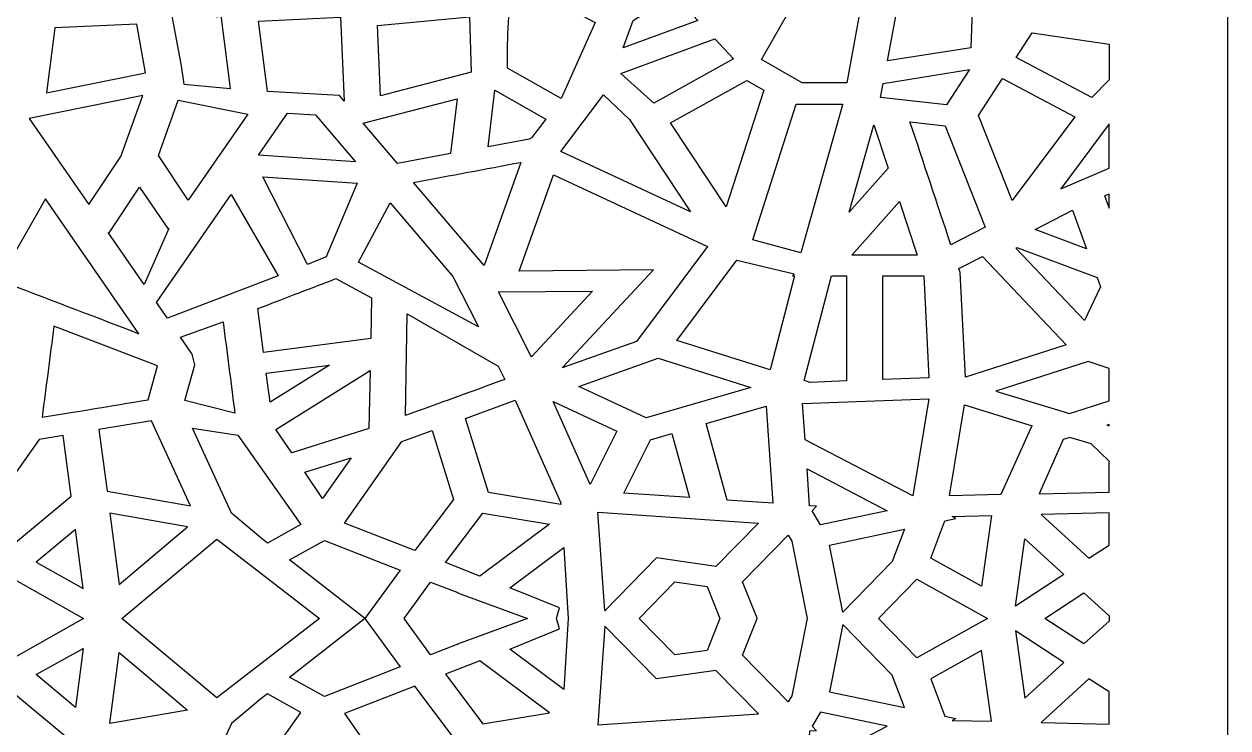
# Model space of a CAD drawing. Header units: millimetres. Extents: x -522 to 478, y -474 to 526.
# Drawn here: x -63 to 478, y -20 to 297 of the extents above; entities that cross this region are included whole.
import ezdxf

# ---------------------------------------------------------------- set-up
doc = ezdxf.new("R2010")
doc.units = ezdxf.units.MM
doc.layers.add('Plan 1', color=7, linetype='Continuous')

msp = doc.modelspace()

# ---------------------------------------------------------------- linework, layer by layer
at = {"layer": 'Plan 1', "color": 17}
for points, knots in [([(-522.27, 525.64), (-522.27, 525.64), (-107.1, 525.64), (-107.1, 525.64), (-107.1, 525.64), (-107.1, 525.64), (-22.27, 525.64), (-22.27, 525.64), (-22.27, 525.64), (-22.27, 525.64), (477.73, 525.64), (477.73, 525.64), (477.73, 525.64), (477.73, 525.64), (477.73, -474.36), (477.73, -474.36), (477.73, -474.36), (477.73, -474.36), (-22.27, -474.36), (-22.27, -474.36), (-22.27, -474.36), (-22.27, -474.36), (-107.1, -474.36), (-107.1, -474.36), (-107.1, -474.36), (-107.1, -474.36), (-522.27, -474.36), (-522.27, -474.36), (-522.27, -474.36), (-522.27, -474.36), (-522.27, 525.64), (-522.27, 525.64)], [0, 0, 0, 0, 0.111111, 0.111111, 0.111111, 0.111111, 0.222222, 0.222222, 0.222222, 0.222222, 0.333333, 0.333333, 0.333333, 0.333333, 0.444444, 0.444444, 0.444444, 0.444444, 0.555556, 0.555556, 0.555556, 0.555556, 0.666667, 0.666667, 0.666667, 0.666667, 0.777778, 0.777778, 0.777778, 0.777778, 1, 1, 1, 1]), ([(324.81, 280.03), (324.81, 280.03), (362.19, 285.94), (362.19, 285.94), (362.19, 285.94), (362.19, 285.94), (363.65, 324.44), (363.65, 324.44), (363.65, 324.44), (363.65, 324.44), (343.18, 323.61), (343.18, 323.61), (343.18, 323.61), (343.18, 323.61), (329.01, 302.58), (329.01, 302.58), (329.01, 302.58), (329.01, 302.58), (324.81, 280.03), (324.81, 280.03)], [0, 0, 0, 0, 0.166667, 0.166667, 0.166667, 0.166667, 0.333333, 0.333333, 0.333333, 0.333333, 0.5, 0.5, 0.5, 0.5, 0.666667, 0.666667, 0.666667, 0.666667, 1, 1, 1, 1]), ([(193.52, 297.36), (193.52, 297.36), (155.37, 317.47), (155.37, 317.47), (155.37, 317.47), (155.37, 303.2), (153.71, 291.73), (154.23, 276.76), (154.23, 276.76), (154.23, 276.76), (178.22, 263.13), (178.22, 263.13), (178.22, 263.13), (178.22, 263.13), (193.52, 297.36), (193.52, 297.36)], [0, 0, 0, 0, 0.2, 0.2, 0.2, 0.2, 0.4, 0.4, 0.4, 0.4, 0.6, 0.6, 0.6, 0.6, 1, 1, 1, 1]), ([(286.56, 270.19), (286.56, 270.19), (306.5, 270.19), (306.5, 270.19), (306.5, 270.19), (306.5, 270.19), (312.77, 303.86), (312.77, 303.86), (312.77, 303.86), (312.77, 303.86), (288.44, 316.13), (288.44, 316.13), (288.44, 316.13), (288.44, 316.13), (268.26, 280.59), (268.26, 280.59), (268.26, 280.59), (268.26, 280.59), (286.56, 270.19), (286.56, 270.19)], [0, 0, 0, 0, 0.166667, 0.166667, 0.166667, 0.166667, 0.333333, 0.333333, 0.333333, 0.333333, 0.5, 0.5, 0.5, 0.5, 0.666667, 0.666667, 0.666667, 0.666667, 1, 1, 1, 1]), ([(7.53, 277.87), (7.53, 277.87), (3.29, 301), (3.29, 301), (3.29, 301), (3.29, 301), (13.19, 310.01), (13.19, 310.01), (13.19, 310.01), (13.19, 310.01), (23.75, 299.72), (23.75, 299.72), (23.75, 299.72), (23.75, 299.72), (25.55, 300.41), (25.55, 300.41), (25.55, 300.41), (25.55, 300.41), (29.8, 267.56), (29.8, 267.56), (29.8, 267.56), (29.8, 267.56), (8.84, 269.56), (8.84, 269.56), (8.84, 269.56), (8.84, 269.56), (7.53, 277.87), (7.53, 277.87)], [0, 0, 0, 0, 0.125, 0.125, 0.125, 0.125, 0.25, 0.25, 0.25, 0.25, 0.375, 0.375, 0.375, 0.375, 0.5, 0.5, 0.5, 0.5, 0.625, 0.625, 0.625, 0.625, 0.75, 0.75, 0.75, 0.75, 1, 1, 1, 1]), ([(206.19, 285.89), (206.19, 285.89), (239.65, 298.17), (239.65, 298.17), (239.65, 298.17), (239.65, 298.17), (228.65, 310.01), (228.65, 310.01), (228.65, 310.01), (228.65, 310.01), (210.54, 298.25), (210.54, 298.25), (210.54, 298.25), (210.54, 298.25), (206.19, 285.89), (206.19, 285.89)], [0, 0, 0, 0, 0.2, 0.2, 0.2, 0.2, 0.4, 0.4, 0.4, 0.4, 0.6, 0.6, 0.6, 0.6, 1, 1, 1, 1]), ([(46.39, 266.33), (46.39, 266.33), (78.69, 264.49), (78.69, 264.49), (78.69, 264.49), (78.69, 264.49), (80.87, 261.92), (80.87, 261.92), (80.87, 261.92), (80.87, 261.92), (79.17, 299.61), (79.17, 299.61), (79.17, 299.61), (79.17, 299.61), (42.3, 297.93), (42.3, 297.93), (42.3, 297.93), (42.3, 297.93), (46.39, 266.33), (46.39, 266.33)], [0, 0, 0, 0, 0.166667, 0.166667, 0.166667, 0.166667, 0.333333, 0.333333, 0.333333, 0.333333, 0.5, 0.5, 0.5, 0.5, 0.666667, 0.666667, 0.666667, 0.666667, 1, 1, 1, 1]), ([(137.91, 274.91), (137.91, 274.91), (137.04, 299.79), (137.04, 299.79), (137.04, 299.79), (137.04, 299.79), (95.72, 295.96), (95.72, 295.96), (95.72, 295.96), (95.72, 295.96), (97.15, 264.29), (97.15, 264.29), (97.15, 264.29), (97.15, 264.29), (137.91, 274.91), (137.91, 274.91)], [0, 0, 0, 0, 0.2, 0.2, 0.2, 0.2, 0.4, 0.4, 0.4, 0.4, 0.6, 0.6, 0.6, 0.6, 1, 1, 1, 1]), ([(-49.16, 294.83), (-49.16, 294.83), (-12.35, 296.48), (-12.35, 296.48), (-12.35, 296.48), (-12.35, 296.48), (-8.36, 274.65), (-8.36, 274.65), (-8.36, 274.65), (-8.36, 274.65), (-52.94, 265.64), (-52.94, 265.64), (-52.94, 265.64), (-52.94, 265.64), (-49.16, 294.83), (-49.16, 294.83)], [0, 0, 0, 0, 0.2, 0.2, 0.2, 0.2, 0.4, 0.4, 0.4, 0.4, 0.6, 0.6, 0.6, 0.6, 1, 1, 1, 1]), ([(424.35, 287.59), (424.35, 287.59), (389.76, 292.61), (389.76, 292.61), (389.76, 292.61), (389.76, 292.61), (382.61, 281.61), (382.61, 281.61), (382.61, 281.61), (382.61, 281.61), (416.67, 263.58), (416.67, 263.58), (416.67, 263.58), (416.67, 263.58), (424.35, 271.44), (424.35, 271.44), (424.35, 271.44), (424.35, 271.44), (424.35, 287.59), (424.35, 287.59)], [0, 0, 0, 0, 0.166667, 0.166667, 0.166667, 0.166667, 0.333333, 0.333333, 0.333333, 0.333333, 0.5, 0.5, 0.5, 0.5, 0.666667, 0.666667, 0.666667, 0.666667, 1, 1, 1, 1]), ([(247.32, 289.9), (247.32, 289.9), (205.05, 274.39), (205.05, 274.39), (205.05, 274.39), (205.05, 274.39), (219.96, 261.06), (219.96, 261.06), (219.96, 261.06), (219.96, 261.06), (255.66, 280.92), (255.66, 280.92), (255.66, 280.92), (255.66, 280.92), (247.32, 289.9), (247.32, 289.9)], [0, 0, 0, 0, 0.2, 0.2, 0.2, 0.2, 0.4, 0.4, 0.4, 0.4, 0.6, 0.6, 0.6, 0.6, 1, 1, 1, 1]), ([(361.61, 276.16), (361.61, 276.16), (322.9, 269.82), (322.9, 269.82), (322.9, 269.82), (322.9, 269.82), (321.75, 263.64), (321.75, 263.64), (321.75, 263.64), (321.75, 263.64), (351.3, 260.28), (351.3, 260.28), (351.3, 260.28), (351.3, 260.28), (361.61, 276.16), (361.61, 276.16)], [0, 0, 0, 0, 0.2, 0.2, 0.2, 0.2, 0.4, 0.4, 0.4, 0.4, 0.6, 0.6, 0.6, 0.6, 1, 1, 1, 1]), ([(252.43, 214.43), (252.43, 214.43), (269.26, 266.85), (269.26, 266.85), (269.26, 266.85), (269.26, 266.85), (261.61, 271.2), (261.61, 271.2), (261.61, 271.2), (261.61, 271.2), (227.42, 252.18), (227.42, 252.18), (227.42, 252.18), (227.42, 252.18), (252.43, 214.43), (252.43, 214.43)], [0, 0, 0, 0, 0.2, 0.2, 0.2, 0.2, 0.4, 0.4, 0.4, 0.4, 0.6, 0.6, 0.6, 0.6, 1, 1, 1, 1]), ([(408.94, 254.94), (408.94, 254.94), (376.46, 272.14), (376.46, 272.14), (376.46, 272.14), (376.46, 272.14), (365.65, 255.49), (365.65, 255.49), (365.65, 255.49), (365.65, 255.49), (380.85, 217.21), (380.85, 217.21), (380.85, 217.21), (380.85, 217.21), (408.94, 254.94), (408.94, 254.94)], [0, 0, 0, 0, 0.2, 0.2, 0.2, 0.2, 0.4, 0.4, 0.4, 0.4, 0.6, 0.6, 0.6, 0.6, 1, 1, 1, 1]), ([(171.31, 253.89), (171.31, 253.89), (148.51, 266.84), (148.51, 266.84), (148.51, 266.84), (148.51, 266.84), (145.43, 241.46), (145.43, 241.46), (145.43, 241.46), (145.43, 241.46), (163.85, 244.89), (163.85, 244.89), (163.85, 244.89), (163.85, 244.89), (164.98, 245.44), (164.98, 245.44), (164.98, 245.44), (164.98, 245.44), (171.31, 253.89), (171.31, 253.89)], [0, 0, 0, 0, 0.166667, 0.166667, 0.166667, 0.166667, 0.333333, 0.333333, 0.333333, 0.333333, 0.5, 0.5, 0.5, 0.5, 0.666667, 0.666667, 0.666667, 0.666667, 1, 1, 1, 1]), ([(-33.88, 215.43), (-33.88, 215.43), (-60.7, 254.19), (-60.7, 254.19), (-60.7, 254.19), (-60.7, 254.19), (-9.69, 264.5), (-9.69, 264.5), (-9.69, 264.5), (-9.69, 264.5), (-19.54, 237), (-19.54, 237), (-19.54, 237), (-19.54, 237), (-33.88, 215.43), (-33.88, 215.43)], [0, 0, 0, 0, 0.2, 0.2, 0.2, 0.2, 0.4, 0.4, 0.4, 0.4, 0.6, 0.6, 0.6, 0.6, 1, 1, 1, 1]), ([(10.74, 217.35), (10.74, 217.35), (37.56, 256.11), (37.56, 256.11), (37.56, 256.11), (37.56, 256.11), (6.28, 262.43), (6.28, 262.43), (6.28, 262.43), (6.28, 262.43), (-2.65, 237.49), (-2.65, 237.49), (-2.65, 237.49), (-2.65, 237.49), (10.74, 217.35), (10.74, 217.35)], [0, 0, 0, 0, 0.2, 0.2, 0.2, 0.2, 0.4, 0.4, 0.4, 0.4, 0.6, 0.6, 0.6, 0.6, 1, 1, 1, 1]), ([(89.29, 252.01), (89.29, 252.01), (104.7, 233.86), (104.7, 233.86), (104.7, 233.86), (104.7, 233.86), (128.63, 238.33), (128.63, 238.33), (128.63, 238.33), (128.63, 238.33), (131.63, 263.03), (131.63, 263.03), (131.63, 263.03), (131.63, 263.03), (89.29, 252.01), (89.29, 252.01)], [0, 0, 0, 0, 0.2, 0.2, 0.2, 0.2, 0.4, 0.4, 0.4, 0.4, 0.6, 0.6, 0.6, 0.6, 1, 1, 1, 1]), ([(208.93, 253.67), (208.93, 253.67), (208.91, 253.67), (208.91, 253.67), (208.91, 253.67), (208.91, 253.67), (197.24, 264.75), (197.24, 264.75), (197.24, 264.75), (197.24, 264.75), (178.18, 239.29), (178.18, 239.29), (178.18, 239.29), (178.18, 239.29), (236.4, 212.2), (236.4, 212.2), (236.4, 212.2), (236.4, 212.2), (208.93, 253.67), (208.93, 253.67)], [0, 0, 0, 0, 0.166667, 0.166667, 0.166667, 0.166667, 0.333333, 0.333333, 0.333333, 0.333333, 0.5, 0.5, 0.5, 0.5, 0.666667, 0.666667, 0.666667, 0.666667, 1, 1, 1, 1]), ([(304.7, 260.53), (304.7, 260.53), (283.88, 260.53), (283.88, 260.53), (283.88, 260.53), (283.88, 260.53), (264.32, 199.62), (264.32, 199.62), (264.32, 199.62), (264.32, 199.62), (285.87, 193.8), (285.87, 193.8), (285.87, 193.8), (285.87, 193.8), (304.64, 260.22), (304.64, 260.22), (304.64, 260.22), (304.64, 260.22), (304.7, 260.53), (304.7, 260.53)], [0, 0, 0, 0, 0.166667, 0.166667, 0.166667, 0.166667, 0.333333, 0.333333, 0.333333, 0.333333, 0.5, 0.5, 0.5, 0.5, 0.666667, 0.666667, 0.666667, 0.666667, 1, 1, 1, 1]), ([(85.89, 234.59), (85.89, 234.59), (67.93, 255.75), (67.93, 255.75), (67.93, 255.75), (67.93, 255.75), (55.4, 256.46), (55.4, 256.46), (55.4, 256.46), (55.4, 256.46), (42.34, 237.58), (42.34, 237.58), (42.34, 237.58), (42.34, 237.58), (85.89, 234.59), (85.89, 234.59)], [0, 0, 0, 0, 0.2, 0.2, 0.2, 0.2, 0.4, 0.4, 0.4, 0.4, 0.6, 0.6, 0.6, 0.6, 1, 1, 1, 1]), ([(307.62, 212.05), (307.62, 212.05), (325.19, 231.77), (325.19, 231.77), (325.19, 231.77), (325.19, 231.77), (318.71, 251.29), (318.71, 251.29), (318.71, 251.29), (318.71, 251.29), (307.62, 212.05), (307.62, 212.05)], [0, 0, 0, 0, 0.25, 0.25, 0.25, 0.25, 0.5, 0.5, 0.5, 0.5, 1, 1, 1, 1]), ([(368.76, 205.32), (368.76, 205.32), (350.69, 250.86), (350.69, 250.86), (350.69, 250.86), (350.69, 250.86), (334.93, 252.65), (334.93, 252.65), (334.93, 252.65), (341.12, 234.03), (347.03, 216.25), (353.3, 197.36), (353.3, 197.36), (353.3, 197.36), (368.76, 205.32), (368.76, 205.32)], [0, 0, 0, 0, 0.2, 0.2, 0.2, 0.2, 0.4, 0.4, 0.4, 0.4, 0.6, 0.6, 0.6, 0.6, 1, 1, 1, 1]), ([(424.35, 231.74), (424.35, 231.74), (402.63, 222.58), (402.63, 222.58), (402.63, 222.58), (402.63, 222.58), (424.35, 251.75), (424.35, 251.75), (424.35, 251.75), (424.35, 251.75), (424.35, 231.74), (424.35, 231.74)], [0, 0, 0, 0, 0.25, 0.25, 0.25, 0.25, 0.5, 0.5, 0.5, 0.5, 1, 1, 1, 1]), ([(111.88, 225.41), (111.88, 225.41), (143.64, 188), (143.64, 188), (143.64, 188), (143.64, 188), (160.12, 234.4), (160.12, 234.4), (160.12, 234.4), (143.75, 231.35), (129.37, 228.67), (111.88, 225.41)], [0, 0, 0, 0, 0.25, 0.25, 0.25, 0.25, 0.5, 0.5, 0.5, 0.5, 1, 1, 1, 1]), ([(72.78, 191.89), (72.78, 191.89), (86.68, 225.13), (86.68, 225.13), (86.68, 225.13), (86.68, 225.13), (44.33, 227.97), (44.33, 227.97), (44.33, 227.97), (44.33, 227.97), (64.37, 188.5), (64.37, 188.5), (64.37, 188.5), (64.37, 188.5), (72.78, 191.89), (72.78, 191.89)], [0, 0, 0, 0, 0.2, 0.2, 0.2, 0.2, 0.4, 0.4, 0.4, 0.4, 0.6, 0.6, 0.6, 0.6, 1, 1, 1, 1]), ([(178.78, 141.98), (178.78, 141.98), (212.15, 153.92), (212.15, 153.92), (212.15, 153.92), (212.15, 153.92), (243.99, 196.63), (243.99, 196.63), (243.99, 196.63), (243.99, 196.63), (174.85, 228.81), (174.85, 228.81), (174.85, 228.81), (174.85, 228.81), (159.48, 185.55), (159.48, 185.55), (159.48, 185.55), (159.48, 185.55), (219.7, 186.1), (219.7, 186.1), (219.7, 186.1), (219.7, 186.1), (178.78, 141.98), (178.78, 141.98)], [0, 0, 0, 0, 0.142857, 0.142857, 0.142857, 0.142857, 0.285714, 0.285714, 0.285714, 0.285714, 0.428571, 0.428571, 0.428571, 0.428571, 0.571429, 0.571429, 0.571429, 0.571429, 0.714286, 0.714286, 0.714286, 0.714286, 1, 1, 1, 1]), ([(-9.05, 179.53), (-9.05, 179.53), (2.03, 204.75), (2.03, 204.75), (2.03, 204.75), (2.03, 204.75), (1.64, 204.7), (1.64, 204.7), (1.64, 204.7), (1.64, 204.7), (-11.17, 223.25), (-11.17, 223.25), (-11.17, 223.25), (-11.17, 223.25), (-24.78, 202.78), (-24.78, 202.78), (-24.78, 202.78), (-24.78, 202.78), (-25.17, 202.83), (-25.17, 202.83), (-25.17, 202.83), (-25.17, 202.83), (-9.05, 179.53), (-9.05, 179.53)], [0, 0, 0, 0, 0.142857, 0.142857, 0.142857, 0.142857, 0.285714, 0.285714, 0.285714, 0.285714, 0.428571, 0.428571, 0.428571, 0.428571, 0.571429, 0.571429, 0.571429, 0.571429, 0.714286, 0.714286, 0.714286, 0.714286, 1, 1, 1, 1]), ([(-74.29, 181.51), (-74.29, 181.51), (-53.28, 218.01), (-53.28, 218.01), (-53.28, 218.01), (-53.28, 218.01), (-11.35, 157.41), (-11.35, 157.41), (-11.35, 157.41), (-35.72, 166.74), (-51.45, 172.77), (-74.29, 181.51)], [0, 0, 0, 0, 0.25, 0.25, 0.25, 0.25, 0.5, 0.5, 0.5, 0.5, 1, 1, 1, 1]), ([(51.14, 183.43), (51.14, 183.43), (30.13, 219.93), (30.13, 219.93), (30.13, 219.93), (30.13, 219.93), (-3.43, 171.41), (-3.43, 171.41), (-3.43, 171.41), (-3.43, 171.41), (1.42, 164.39), (1.42, 164.39), (1.42, 164.39), (1.42, 164.39), (51.14, 183.43), (51.14, 183.43)], [0, 0, 0, 0, 0.2, 0.2, 0.2, 0.2, 0.4, 0.4, 0.4, 0.4, 0.6, 0.6, 0.6, 0.6, 1, 1, 1, 1]), ([(330.18, 216.76), (330.18, 216.76), (308.75, 192.72), (308.75, 192.72), (308.75, 192.72), (308.75, 192.72), (338.17, 192.72), (338.17, 192.72), (338.17, 192.72), (338.17, 192.72), (330.18, 216.76), (330.18, 216.76)], [0, 0, 0, 0, 0.25, 0.25, 0.25, 0.25, 0.5, 0.5, 0.5, 0.5, 1, 1, 1, 1]), ([(424.35, 213.81), (424.35, 213.81), (422.36, 219.3), (422.36, 219.3), (422.36, 219.3), (422.36, 219.3), (424.35, 220.14), (424.35, 220.14), (424.35, 220.14), (424.35, 220.14), (424.35, 213.81), (424.35, 213.81)], [0, 0, 0, 0, 0.25, 0.25, 0.25, 0.25, 0.5, 0.5, 0.5, 0.5, 1, 1, 1, 1]), ([(141.07, 160.44), (141.07, 160.44), (129.6, 183.12), (129.6, 183.12), (129.6, 183.12), (129.6, 183.12), (101.52, 216.19), (101.52, 216.19), (101.52, 216.19), (101.52, 216.19), (87.27, 189.48), (87.27, 189.48), (87.27, 189.48), (87.27, 189.48), (141.07, 160.44), (141.07, 160.44)], [0, 0, 0, 0, 0.2, 0.2, 0.2, 0.2, 0.4, 0.4, 0.4, 0.4, 0.6, 0.6, 0.6, 0.6, 1, 1, 1, 1]), ([(414.24, 195.59), (414.24, 195.59), (407.94, 212.94), (407.94, 212.94), (407.94, 212.94), (407.94, 212.94), (391.11, 204.27), (391.11, 204.27), (391.11, 204.27), (391.11, 204.27), (414.24, 195.59), (414.24, 195.59)], [0, 0, 0, 0, 0.25, 0.25, 0.25, 0.25, 0.5, 0.5, 0.5, 0.5, 1, 1, 1, 1]), ([(420.49, 178.39), (420.49, 178.39), (418.93, 182.67), (418.93, 182.67), (418.93, 182.67), (418.93, 182.67), (382.96, 196.17), (382.96, 196.17), (382.96, 196.17), (382.96, 196.17), (382.62, 195.7), (382.62, 195.7), (382.62, 195.7), (382.62, 195.7), (413.32, 163.26), (413.32, 163.26), (413.32, 163.26), (413.32, 163.26), (420.49, 178.39), (420.49, 178.39)], [0, 0, 0, 0, 0.166667, 0.166667, 0.166667, 0.166667, 0.333333, 0.333333, 0.333333, 0.333333, 0.5, 0.5, 0.5, 0.5, 0.666667, 0.666667, 0.666667, 0.666667, 1, 1, 1, 1]), ([(257.2, 190.48), (257.2, 190.48), (230.26, 154.34), (230.26, 154.34), (230.26, 154.34), (230.26, 154.34), (272.16, 141.15), (272.16, 141.15), (272.16, 141.15), (272.16, 141.15), (283.08, 183.41), (283.08, 183.41), (283.08, 183.41), (283.08, 183.41), (282.1, 183.41), (282.1, 183.41), (282.1, 183.41), (282.1, 183.41), (282.86, 184.27), (282.86, 184.27), (282.86, 184.27), (282.86, 184.27), (257.2, 190.48), (257.2, 190.48)], [0, 0, 0, 0, 0.142857, 0.142857, 0.142857, 0.142857, 0.285714, 0.285714, 0.285714, 0.285714, 0.428571, 0.428571, 0.428571, 0.428571, 0.571429, 0.571429, 0.571429, 0.571429, 0.714286, 0.714286, 0.714286, 0.714286, 1, 1, 1, 1]), ([(359.82, 137.93), (359.82, 137.93), (405.03, 152.38), (405.03, 152.38), (405.03, 152.38), (405.03, 152.38), (367.52, 192.12), (367.52, 192.12), (367.52, 192.12), (367.52, 192.12), (356.86, 186.64), (356.86, 186.64), (356.86, 186.64), (356.86, 186.64), (357.43, 184.93), (357.43, 184.93), (357.43, 184.93), (357.43, 184.93), (359.82, 137.93), (359.82, 137.93)], [0, 0, 0, 0, 0.166667, 0.166667, 0.166667, 0.166667, 0.333333, 0.333333, 0.333333, 0.333333, 0.5, 0.5, 0.5, 0.5, 0.666667, 0.666667, 0.666667, 0.666667, 1, 1, 1, 1]), ([(77.09, 182.14), (66.39, 178.04), (55.3, 173.8), (42.07, 168.73), (42.07, 168.73), (42.07, 168.73), (44.62, 148.98), (44.62, 148.98), (44.62, 148.98), (44.62, 148.98), (92.72, 155.2), (92.72, 155.2), (92.72, 155.2), (92.72, 155.2), (93.08, 173.5), (93.08, 173.5), (93.08, 173.5), (93.08, 173.5), (77.09, 182.14), (77.09, 182.14)], [0, 0, 0, 0, 0.166667, 0.166667, 0.166667, 0.166667, 0.333333, 0.333333, 0.333333, 0.333333, 0.5, 0.5, 0.5, 0.5, 0.666667, 0.666667, 0.666667, 0.666667, 1, 1, 1, 1]), ([(287.47, 136.34), (287.47, 136.34), (290.05, 135.53), (290.05, 135.53), (290.05, 135.53), (290.05, 135.53), (306.39, 136.14), (306.39, 136.14), (306.39, 136.14), (306.39, 136.14), (306.39, 183.41), (306.39, 183.41), (306.39, 183.41), (306.39, 183.41), (299.63, 183.41), (299.63, 183.41), (299.63, 183.41), (299.63, 183.41), (287.47, 136.34), (287.47, 136.34)], [0, 0, 0, 0, 0.166667, 0.166667, 0.166667, 0.166667, 0.333333, 0.333333, 0.333333, 0.333333, 0.5, 0.5, 0.5, 0.5, 0.666667, 0.666667, 0.666667, 0.666667, 1, 1, 1, 1]), ([(322.78, 183.41), (322.78, 183.41), (322.78, 136.75), (322.78, 136.75), (322.78, 136.75), (322.78, 136.75), (343.45, 137.52), (343.45, 137.52), (343.45, 137.52), (343.45, 137.52), (341.12, 183.41), (341.12, 183.41), (341.12, 183.41), (341.12, 183.41), (322.78, 183.41), (322.78, 183.41)], [0, 0, 0, 0, 0.2, 0.2, 0.2, 0.2, 0.4, 0.4, 0.4, 0.4, 0.6, 0.6, 0.6, 0.6, 1, 1, 1, 1]), ([(150.17, 176.16), (150.17, 176.16), (164.52, 147.78), (164.52, 147.78), (164.52, 147.78), (164.52, 147.78), (164.92, 147), (164.92, 147), (164.92, 147), (164.92, 147), (192.31, 176.54), (192.31, 176.54), (192.31, 176.54), (192.31, 176.54), (150.17, 176.16), (150.17, 176.16)], [0, 0, 0, 0, 0.2, 0.2, 0.2, 0.2, 0.4, 0.4, 0.4, 0.4, 0.6, 0.6, 0.6, 0.6, 1, 1, 1, 1]), ([(26.42, 162.74), (26.42, 162.74), (7.32, 155.86), (7.32, 155.86), (7.32, 155.86), (7.32, 155.86), (12.6, 148.24), (12.6, 148.24), (12.6, 148.24), (12.6, 148.24), (13.72, 143.47), (13.72, 143.47), (13.72, 143.47), (13.72, 143.47), (9.3, 127.42), (9.3, 127.42), (9.3, 127.42), (9.3, 127.42), (31.71, 121.73), (31.71, 121.73), (31.71, 121.73), (29.83, 136.29), (28.22, 148.73), (26.42, 162.74)], [0, 0, 0, 0, 0.142857, 0.142857, 0.142857, 0.142857, 0.285714, 0.285714, 0.285714, 0.285714, 0.428571, 0.428571, 0.428571, 0.428571, 0.571429, 0.571429, 0.571429, 0.571429, 0.714286, 0.714286, 0.714286, 0.714286, 1, 1, 1, 1]), ([(153.01, 136.85), (153.01, 136.85), (150.01, 142.77), (150.01, 142.77), (150.01, 142.77), (150.01, 142.77), (109.15, 166.32), (109.15, 166.32), (109.15, 166.32), (109.15, 166.32), (108.42, 120.65), (108.42, 120.65), (108.42, 120.65), (123.28, 126.05), (138.15, 131.45), (153.01, 136.85)], [0, 0, 0, 0, 0.2, 0.2, 0.2, 0.2, 0.4, 0.4, 0.4, 0.4, 0.6, 0.6, 0.6, 0.6, 1, 1, 1, 1]), ([(-49.56, 160.82), (-49.56, 160.82), (-3, 142.99), (-3, 142.99), (-3, 142.99), (-3, 142.99), (-7.2, 127.69), (-7.2, 127.69), (-7.2, 127.69), (-24.39, 124.85), (-40.39, 122.2), (-54.85, 119.81), (-54.85, 119.81), (-52.97, 134.37), (-51.36, 146.81), (-49.56, 160.82)], [0, 0, 0, 0, 0.2, 0.2, 0.2, 0.2, 0.4, 0.4, 0.4, 0.4, 0.6, 0.6, 0.6, 0.6, 1, 1, 1, 1]), ([(216.44, 119.56), (216.44, 119.56), (263.42, 133.26), (263.42, 133.26), (263.42, 133.26), (263.42, 133.26), (221.79, 146.37), (221.79, 146.37), (221.79, 146.37), (221.79, 146.37), (186.23, 133.65), (186.23, 133.65), (186.23, 133.65), (186.23, 133.65), (216.44, 119.56), (216.44, 119.56)], [0, 0, 0, 0, 0.2, 0.2, 0.2, 0.2, 0.4, 0.4, 0.4, 0.4, 0.6, 0.6, 0.6, 0.6, 1, 1, 1, 1]), ([(45.83, 139.59), (45.83, 139.59), (47.52, 126.56), (47.52, 126.56), (47.52, 126.56), (47.52, 126.56), (74.18, 143.26), (74.18, 143.26), (74.18, 143.26), (74.18, 143.26), (45.83, 139.59), (45.83, 139.59)], [0, 0, 0, 0, 0.25, 0.25, 0.25, 0.25, 0.5, 0.5, 0.5, 0.5, 1, 1, 1, 1]), ([(91.92, 114.84), (91.92, 114.84), (92.43, 140.84), (92.43, 140.84), (92.43, 140.84), (92.43, 140.84), (50.19, 114.39), (50.19, 114.39), (50.19, 114.39), (50.19, 114.39), (57.27, 103.86), (57.27, 103.86), (57.27, 103.86), (57.27, 103.86), (91.92, 114.84), (91.92, 114.84)], [0, 0, 0, 0, 0.2, 0.2, 0.2, 0.2, 0.4, 0.4, 0.4, 0.4, 0.6, 0.6, 0.6, 0.6, 1, 1, 1, 1]), ([(424.35, 127.24), (424.35, 127.24), (406.57, 121.45), (406.57, 121.45), (406.57, 121.45), (406.57, 121.45), (373.51, 131.63), (373.51, 131.63), (373.51, 131.63), (373.51, 131.63), (414.9, 144.86), (414.9, 144.86), (414.9, 144.86), (414.9, 144.86), (424.35, 141.74), (424.35, 141.74), (424.35, 141.74), (424.35, 141.74), (424.35, 127.24), (424.35, 127.24)], [0, 0, 0, 0, 0.166667, 0.166667, 0.166667, 0.166667, 0.333333, 0.333333, 0.333333, 0.333333, 0.5, 0.5, 0.5, 0.5, 0.666667, 0.666667, 0.666667, 0.666667, 1, 1, 1, 1]), ([(178.05, 80.68), (178.05, 80.68), (177.98, 81.68), (177.98, 81.68), (177.98, 81.68), (177.98, 81.68), (157.57, 127.46), (157.57, 127.46), (157.57, 127.46), (157.57, 127.46), (135.23, 119.34), (135.23, 119.34), (135.23, 119.34), (135.23, 119.34), (145.62, 86.01), (145.62, 86.01), (145.62, 86.01), (145.62, 86.01), (178.05, 80.68), (178.05, 80.68)], [0, 0, 0, 0, 0.166667, 0.166667, 0.166667, 0.166667, 0.333333, 0.333333, 0.333333, 0.333333, 0.5, 0.5, 0.5, 0.5, 0.666667, 0.666667, 0.666667, 0.666667, 1, 1, 1, 1]), ([(174.68, 126.99), (174.68, 126.99), (191.35, 89.59), (191.35, 89.59), (191.35, 89.59), (191.35, 89.59), (203.34, 113.63), (203.34, 113.63), (203.34, 113.63), (203.34, 113.63), (174.68, 126.99), (174.68, 126.99)], [0, 0, 0, 0, 0.25, 0.25, 0.25, 0.25, 0.5, 0.5, 0.5, 0.5, 1, 1, 1, 1]), ([(243.38, 116.96), (243.38, 116.96), (252.82, 82.61), (252.82, 82.61), (252.82, 82.61), (252.82, 82.61), (273.37, 81.21), (273.37, 81.21), (273.37, 81.21), (273.37, 81.21), (270.39, 124.83), (270.39, 124.83), (270.39, 124.83), (270.39, 124.83), (243.38, 116.96), (243.38, 116.96)], [0, 0, 0, 0, 0.2, 0.2, 0.2, 0.2, 0.4, 0.4, 0.4, 0.4, 0.6, 0.6, 0.6, 0.6, 1, 1, 1, 1]), ([(343.39, 128.19), (343.39, 128.19), (286.7, 126.07), (286.7, 126.07), (286.7, 126.07), (286.7, 126.07), (287.81, 109.73), (287.81, 109.73), (287.81, 109.73), (287.81, 109.73), (336.2, 84.46), (336.2, 84.46), (336.2, 84.46), (336.2, 84.46), (343.39, 128.19), (343.39, 128.19)], [0, 0, 0, 0, 0.2, 0.2, 0.2, 0.2, 0.4, 0.4, 0.4, 0.4, 0.6, 0.6, 0.6, 0.6, 1, 1, 1, 1]), ([(375.8, 85.04), (375.8, 85.04), (389.62, 115.94), (389.62, 115.94), (389.62, 115.94), (389.62, 115.94), (389.85, 116.01), (389.85, 116.01), (389.85, 116.01), (389.85, 116.01), (359.38, 125.39), (359.38, 125.39), (359.38, 125.39), (359.38, 125.39), (352.65, 84.49), (352.65, 84.49), (352.65, 84.49), (352.65, 84.49), (375.8, 85.04), (375.8, 85.04)], [0, 0, 0, 0, 0.166667, 0.166667, 0.166667, 0.166667, 0.333333, 0.333333, 0.333333, 0.333333, 0.5, 0.5, 0.5, 0.5, 0.666667, 0.666667, 0.666667, 0.666667, 1, 1, 1, 1]), ([(11.72, 80.07), (11.72, 80.07), (-25.71, 86.64), (-25.71, 86.64), (-25.71, 86.64), (-25.71, 86.64), (-29.31, 114.34), (-29.31, 114.34), (-29.31, 114.34), (-29.31, 114.34), (-5.72, 118.24), (-5.72, 118.24), (-5.72, 118.24), (-5.72, 118.24), (11.72, 80.07), (11.72, 80.07)], [0, 0, 0, 0, 0.2, 0.2, 0.2, 0.2, 0.4, 0.4, 0.4, 0.4, 0.6, 0.6, 0.6, 0.6, 1, 1, 1, 1]), ([(30.2, 76.68), (30.2, 76.68), (43.44, 65.58), (43.44, 65.58), (43.44, 65.58), (43.44, 65.58), (46.44, 63.28), (46.44, 63.28), (46.44, 63.28), (46.44, 63.28), (61.42, 71.64), (61.42, 71.64), (61.42, 71.64), (61.42, 71.64), (32.99, 111.83), (32.99, 111.83), (32.99, 111.83), (32.99, 111.83), (12.71, 114.94), (12.71, 114.94), (12.71, 114.94), (12.71, 114.94), (30.2, 76.68), (30.2, 76.68)], [0, 0, 0, 0, 0.142857, 0.142857, 0.142857, 0.142857, 0.285714, 0.285714, 0.285714, 0.285714, 0.428571, 0.428571, 0.428571, 0.428571, 0.571429, 0.571429, 0.571429, 0.571429, 0.714286, 0.714286, 0.714286, 0.714286, 1, 1, 1, 1]), ([(120.28, 113.91), (120.28, 113.91), (106.7, 108.98), (106.7, 108.98), (106.7, 108.98), (106.7, 108.98), (81.01, 72.19), (81.01, 72.19), (81.01, 72.19), (81.01, 72.19), (112.49, 59.87), (112.49, 59.87), (112.49, 59.87), (112.49, 59.87), (129.95, 82.91), (129.95, 82.91), (129.95, 82.91), (129.95, 82.91), (120.28, 113.91), (120.28, 113.91)], [0, 0, 0, 0, 0.166667, 0.166667, 0.166667, 0.166667, 0.333333, 0.333333, 0.333333, 0.333333, 0.5, 0.5, 0.5, 0.5, 0.666667, 0.666667, 0.666667, 0.666667, 1, 1, 1, 1]), ([(424.35, 115.98), (424.35, 115.98), (423.4, 116.27), (423.4, 116.27), (423.4, 116.27), (423.4, 116.27), (424.35, 116.58), (424.35, 116.58), (424.35, 116.58), (424.35, 116.58), (424.35, 115.98), (424.35, 115.98)], [0, 0, 0, 0, 0.25, 0.25, 0.25, 0.25, 0.5, 0.5, 0.5, 0.5, 1, 1, 1, 1]), ([(-41.85, 84.4), (-41.85, 84.4), (-69.43, 61.27), (-69.43, 61.27), (-69.43, 61.27), (-69.43, 61.27), (-84.56, 69.72), (-84.56, 69.72), (-84.56, 69.72), (-84.56, 69.72), (-56.13, 109.91), (-56.13, 109.91), (-56.13, 109.91), (-56.13, 109.91), (-45.4, 111.68), (-45.4, 111.68), (-45.4, 111.68), (-45.4, 111.68), (-41.85, 84.4), (-41.85, 84.4)], [0, 0, 0, 0, 0.166667, 0.166667, 0.166667, 0.166667, 0.333333, 0.333333, 0.333333, 0.333333, 0.5, 0.5, 0.5, 0.5, 0.666667, 0.666667, 0.666667, 0.666667, 1, 1, 1, 1]), ([(235.92, 83.75), (235.92, 83.75), (228.02, 112.48), (228.02, 112.48), (228.02, 112.48), (228.02, 112.48), (218.39, 109.67), (218.39, 109.67), (218.39, 109.67), (218.39, 109.67), (206.46, 85.76), (206.46, 85.76), (206.46, 85.76), (206.46, 85.76), (235.92, 83.75), (235.92, 83.75)], [0, 0, 0, 0, 0.2, 0.2, 0.2, 0.2, 0.4, 0.4, 0.4, 0.4, 0.6, 0.6, 0.6, 0.6, 1, 1, 1, 1]), ([(424.35, 86.2), (424.35, 86.2), (392.89, 85.45), (392.89, 85.45), (392.89, 85.45), (392.89, 85.45), (403.8, 109.84), (403.8, 109.84), (403.8, 109.84), (403.8, 109.84), (406.76, 110.81), (406.76, 110.81), (406.76, 110.81), (406.76, 110.81), (416.36, 107.85), (416.36, 107.85), (416.36, 107.85), (416.36, 107.85), (424.35, 100.17), (424.35, 100.17), (424.35, 100.17), (424.35, 100.17), (424.35, 86.2), (424.35, 86.2)], [0, 0, 0, 0, 0.142857, 0.142857, 0.142857, 0.142857, 0.285714, 0.285714, 0.285714, 0.285714, 0.428571, 0.428571, 0.428571, 0.428571, 0.571429, 0.571429, 0.571429, 0.571429, 0.714286, 0.714286, 0.714286, 0.714286, 1, 1, 1, 1]), ([(63.18, 95.08), (63.18, 95.08), (71.13, 83.28), (71.13, 83.28), (71.13, 83.28), (71.13, 83.28), (83.97, 101.66), (83.97, 101.66), (83.97, 101.66), (83.97, 101.66), (63.18, 95.08), (63.18, 95.08)], [0, 0, 0, 0, 0.25, 0.25, 0.25, 0.25, 0.5, 0.5, 0.5, 0.5, 1, 1, 1, 1]), ([(289.84, 80.09), (289.84, 80.09), (293, 79.88), (293, 79.88), (293, 79.88), (293, 79.88), (290.95, 77.78), (290.95, 77.78), (290.95, 77.78), (290.95, 77.78), (294.78, 71.5), (294.78, 71.5), (294.78, 71.5), (294.78, 71.5), (324.74, 77.8), (324.74, 77.8), (324.74, 77.8), (324.74, 77.8), (288.71, 96.62), (288.71, 96.62), (288.71, 96.62), (288.71, 96.62), (289.84, 80.09), (289.84, 80.09)], [0, 0, 0, 0, 0.142857, 0.142857, 0.142857, 0.142857, 0.285714, 0.285714, 0.285714, 0.285714, 0.428571, 0.428571, 0.428571, 0.428571, 0.571429, 0.571429, 0.571429, 0.571429, 0.714286, 0.714286, 0.714286, 0.714286, 1, 1, 1, 1]), ([(-24.41, 76.67), (-24.41, 76.67), (10.4, 70.56), (10.4, 70.56), (10.4, 70.56), (10.4, 70.56), (-20.24, 44.65), (-20.24, 44.65), (-20.24, 44.65), (-20.24, 44.65), (-24.41, 76.67), (-24.41, 76.67)], [0, 0, 0, 0, 0.25, 0.25, 0.25, 0.25, 0.5, 0.5, 0.5, 0.5, 1, 1, 1, 1]), ([(143.11, 76.74), (143.11, 76.74), (126.25, 54.49), (126.25, 54.49), (126.25, 54.49), (126.25, 54.49), (141.72, 48.44), (141.72, 48.44), (141.72, 48.44), (141.72, 48.44), (172.97, 71.82), (172.97, 71.82), (172.97, 71.82), (172.97, 71.82), (143.11, 76.74), (143.11, 76.74)], [0, 0, 0, 0, 0.2, 0.2, 0.2, 0.2, 0.4, 0.4, 0.4, 0.4, 0.6, 0.6, 0.6, 0.6, 1, 1, 1, 1]), ([(194.7, 77.18), (194.7, 77.18), (197.91, 32.89), (197.91, 32.89), (197.91, 32.89), (197.91, 32.89), (221.06, 56.57), (221.06, 56.57), (221.06, 56.57), (221.06, 56.57), (247.77, 52.78), (247.77, 52.78), (247.77, 52.78), (247.77, 52.78), (266.83, 72.28), (266.83, 72.28), (266.83, 72.28), (266.83, 72.28), (194.7, 77.18), (194.7, 77.18)], [0, 0, 0, 0, 0.166667, 0.166667, 0.166667, 0.166667, 0.333333, 0.333333, 0.333333, 0.333333, 0.5, 0.5, 0.5, 0.5, 0.666667, 0.666667, 0.666667, 0.666667, 1, 1, 1, 1]), ([(424.35, 62.38), (424.35, 62.38), (415.31, 56.49), (415.31, 56.49), (415.31, 56.49), (415.31, 56.49), (393.78, 76.18), (393.78, 76.18), (393.78, 76.18), (393.78, 76.18), (424.35, 76.93), (424.35, 76.93), (424.35, 76.93), (424.35, 76.93), (424.35, 62.38), (424.35, 62.38)], [0, 0, 0, 0, 0.2, 0.2, 0.2, 0.2, 0.4, 0.4, 0.4, 0.4, 0.6, 0.6, 0.6, 0.6, 1, 1, 1, 1]), ([(353.91, 75.21), (353.91, 75.21), (355.54, 74.35), (355.54, 74.35), (355.54, 74.35), (355.54, 74.35), (350.6, 73.32), (350.6, 73.32), (350.6, 73.32), (350.6, 73.32), (344.27, 56.53), (344.27, 56.53), (344.27, 56.53), (344.27, 56.53), (367.11, 43.85), (367.11, 43.85), (367.11, 43.85), (367.11, 43.85), (371.51, 75.64), (371.51, 75.64), (371.51, 75.64), (371.51, 75.64), (353.91, 75.21), (353.91, 75.21)], [0, 0, 0, 0, 0.142857, 0.142857, 0.142857, 0.142857, 0.285714, 0.285714, 0.285714, 0.285714, 0.428571, 0.428571, 0.428571, 0.428571, 0.571429, 0.571429, 0.571429, 0.571429, 0.714286, 0.714286, 0.714286, 0.714286, 1, 1, 1, 1]), ([(-57.55, 54.64), (-57.55, 54.64), (-39.9, 69.44), (-39.9, 69.44), (-39.9, 69.44), (-39.9, 69.44), (-36.44, 42.85), (-36.44, 42.85), (-36.44, 42.85), (-36.44, 42.85), (-57.55, 54.64), (-57.55, 54.64)], [0, 0, 0, 0, 0.25, 0.25, 0.25, 0.25, 0.5, 0.5, 0.5, 0.5, 1, 1, 1, 1]), ([(69.69, 29.4), (69.69, 29.4), (23.67, 65.09), (23.67, 65.09), (23.67, 65.09), (23.67, 65.09), (-19.04, 29.4), (-19.04, 29.4), (-19.04, 29.4), (-19.04, 29.4), (23.67, -6.29), (23.67, -6.29), (23.67, -6.29), (23.67, -6.29), (69.69, 29.4), (69.69, 29.4)], [0, 0, 0, 0, 0.2, 0.2, 0.2, 0.2, 0.4, 0.4, 0.4, 0.4, 0.6, 0.6, 0.6, 0.6, 1, 1, 1, 1]), ([(288.82, 29.4), (288.82, 29.4), (281.92, 64.16), (281.92, 64.16), (281.92, 64.16), (281.92, 64.16), (280.27, 66.86), (280.27, 66.86), (280.27, 66.86), (280.27, 66.86), (259.78, 45.9), (259.78, 45.9), (259.78, 45.9), (259.78, 45.9), (266.31, 29.45), (266.31, 29.45), (266.31, 29.45), (266.31, 29.45), (266.36, 29.45), (266.36, 29.45), (266.36, 29.45), (266.36, 29.45), (266.34, 29.4), (266.34, 29.4), (266.34, 29.4), (266.34, 29.4), (266.36, 29.35), (266.36, 29.35), (266.36, 29.35), (266.36, 29.35), (266.31, 29.35), (266.31, 29.35), (266.31, 29.35), (266.31, 29.35), (259.78, 12.9), (259.78, 12.9), (259.78, 12.9), (259.78, 12.9), (280.27, -8.05), (280.27, -8.05), (280.27, -8.05), (280.27, -8.05), (281.92, -5.36), (281.92, -5.36), (281.92, -5.36), (281.92, -5.36), (288.82, 29.4), (288.82, 29.4)], [0, 0, 0, 0, 0.076923, 0.076923, 0.076923, 0.076923, 0.153846, 0.153846, 0.153846, 0.153846, 0.230769, 0.230769, 0.230769, 0.230769, 0.307692, 0.307692, 0.307692, 0.307692, 0.384615, 0.384615, 0.384615, 0.384615, 0.461538, 0.461538, 0.461538, 0.461538, 0.538462, 0.538462, 0.538462, 0.538462, 0.615385, 0.615385, 0.615385, 0.615385, 0.692308, 0.692308, 0.692308, 0.692308, 0.769231, 0.769231, 0.769231, 0.769231, 0.846154, 0.846154, 0.846154, 0.846154, 1, 1, 1, 1]), ([(332.4, 69.49), (332.4, 69.49), (298.75, 62.4), (298.75, 62.4), (298.75, 62.4), (298.75, 62.4), (304.76, 32.15), (304.76, 32.15), (304.76, 32.15), (304.76, 32.15), (326.91, 54.92), (326.91, 54.92), (326.91, 54.92), (326.91, 54.92), (332.4, 69.49), (332.4, 69.49)], [0, 0, 0, 0, 0.2, 0.2, 0.2, 0.2, 0.4, 0.4, 0.4, 0.4, 0.6, 0.6, 0.6, 0.6, 1, 1, 1, 1]), ([(404.05, 49.15), (404.05, 49.15), (386.49, 65.21), (386.49, 65.21), (386.49, 65.21), (386.49, 65.21), (382.31, 34.98), (382.31, 34.98), (382.31, 34.98), (382.31, 34.98), (404.05, 49.15), (404.05, 49.15)], [0, 0, 0, 0, 0.25, 0.25, 0.25, 0.25, 0.5, 0.5, 0.5, 0.5, 1, 1, 1, 1]), ([(90.04, 29.39), (90.04, 29.39), (90.02, 29.4), (90.02, 29.4), (90.02, 29.4), (90.02, 29.4), (90.04, 29.41), (90.04, 29.41), (90.04, 29.41), (90.04, 29.41), (105.89, 51.16), (105.89, 51.16), (105.89, 51.16), (105.89, 51.16), (71.91, 64.45), (71.91, 64.45), (71.91, 64.45), (71.91, 64.45), (56.29, 55.73), (56.29, 55.73), (56.29, 55.73), (56.29, 55.73), (89.96, 29.45), (89.96, 29.45), (89.96, 29.45), (89.96, 29.45), (89.99, 29.45), (89.99, 29.45), (89.99, 29.45), (89.99, 29.45), (90.03, 29.4), (90.03, 29.4), (90.03, 29.4), (90.03, 29.4), (89.99, 29.35), (89.99, 29.35), (89.99, 29.35), (89.99, 29.35), (89.96, 29.35), (89.96, 29.35), (89.96, 29.35), (89.96, 29.35), (56.29, 3.07), (56.29, 3.07), (56.29, 3.07), (56.29, 3.07), (71.91, -5.64), (71.91, -5.64), (71.91, -5.64), (71.91, -5.64), (105.89, 7.65), (105.89, 7.65), (105.89, 7.65), (105.89, 7.65), (90.04, 29.39), (90.04, 29.39)], [0, 0, 0, 0, 0.066667, 0.066667, 0.066667, 0.066667, 0.133333, 0.133333, 0.133333, 0.133333, 0.2, 0.2, 0.2, 0.2, 0.266667, 0.266667, 0.266667, 0.266667, 0.333333, 0.333333, 0.333333, 0.333333, 0.4, 0.4, 0.4, 0.4, 0.466667, 0.466667, 0.466667, 0.466667, 0.533333, 0.533333, 0.533333, 0.533333, 0.6, 0.6, 0.6, 0.6, 0.666667, 0.666667, 0.666667, 0.666667, 0.733333, 0.733333, 0.733333, 0.733333, 0.8, 0.8, 0.8, 0.8, 0.866667, 0.866667, 0.866667, 0.866667, 1, 1, 1, 1]), ([(181.45, 29.4), (181.45, 29.4), (179.46, 61.28), (179.46, 61.28), (179.46, 61.28), (179.46, 61.28), (155.23, 43.16), (155.23, 43.16), (155.23, 43.16), (155.23, 43.16), (177.48, 34.13), (177.48, 34.13), (177.48, 34.13), (177.48, 34.13), (176.14, 29.4), (176.14, 29.4), (176.14, 29.4), (176.14, 29.4), (177.48, 24.67), (177.48, 24.67), (177.48, 24.67), (177.48, 24.67), (155.23, 15.64), (155.23, 15.64), (155.23, 15.64), (155.23, 15.64), (179.46, -2.48), (179.46, -2.48), (179.46, -2.48), (179.46, -2.48), (181.45, 29.4), (181.45, 29.4)], [0, 0, 0, 0, 0.111111, 0.111111, 0.111111, 0.111111, 0.222222, 0.222222, 0.222222, 0.222222, 0.333333, 0.333333, 0.333333, 0.333333, 0.444444, 0.444444, 0.444444, 0.444444, 0.555556, 0.555556, 0.555556, 0.555556, 0.666667, 0.666667, 0.666667, 0.666667, 0.777778, 0.777778, 0.777778, 0.777778, 1, 1, 1, 1]), ([(-36.34, 29.4), (-36.34, 29.4), (-66.89, 46.8), (-66.89, 46.8), (-66.89, 46.8), (-66.89, 46.8), (-87.25, 29.4), (-87.25, 29.4), (-87.25, 29.4), (-87.25, 29.4), (-66.89, 12), (-66.89, 12), (-66.89, 12), (-66.89, 12), (-36.34, 29.4), (-36.34, 29.4)], [0, 0, 0, 0, 0.2, 0.2, 0.2, 0.2, 0.4, 0.4, 0.4, 0.4, 0.6, 0.6, 0.6, 0.6, 1, 1, 1, 1]), ([(163.22, 29.4), (163.22, 29.4), (131.73, 40.96), (131.73, 40.96), (131.73, 40.96), (131.73, 40.96), (131.8, 41.02), (131.8, 41.02), (131.8, 41.02), (131.8, 41.02), (119.65, 45.77), (119.65, 45.77), (119.65, 45.77), (119.65, 45.77), (107.74, 29.4), (107.74, 29.4), (107.74, 29.4), (107.74, 29.4), (119.65, 13.03), (119.65, 13.03), (119.65, 13.03), (119.65, 13.03), (131.8, 17.78), (131.8, 17.78), (131.8, 17.78), (131.8, 17.78), (131.73, 17.84), (131.73, 17.84), (131.73, 17.84), (131.73, 17.84), (163.22, 29.4), (163.22, 29.4)], [0, 0, 0, 0, 0.111111, 0.111111, 0.111111, 0.111111, 0.222222, 0.222222, 0.222222, 0.222222, 0.333333, 0.333333, 0.333333, 0.333333, 0.444444, 0.444444, 0.444444, 0.444444, 0.555556, 0.555556, 0.555556, 0.555556, 0.666667, 0.666667, 0.666667, 0.666667, 0.777778, 0.777778, 0.777778, 0.777778, 1, 1, 1, 1]), ([(249.54, 29.4), (249.54, 29.4), (243.84, 43.74), (243.84, 43.74), (243.84, 43.74), (243.84, 43.74), (229.28, 45.81), (229.28, 45.81), (229.28, 45.81), (229.28, 45.81), (213.23, 29.4), (213.23, 29.4), (213.23, 29.4), (213.23, 29.4), (229.28, 12.99), (229.28, 12.99), (229.28, 12.99), (229.28, 12.99), (243.84, 15.06), (243.84, 15.06), (243.84, 15.06), (243.84, 15.06), (249.54, 29.4), (249.54, 29.4)], [0, 0, 0, 0, 0.142857, 0.142857, 0.142857, 0.142857, 0.285714, 0.285714, 0.285714, 0.285714, 0.428571, 0.428571, 0.428571, 0.428571, 0.571429, 0.571429, 0.571429, 0.571429, 0.714286, 0.714286, 0.714286, 0.714286, 1, 1, 1, 1]), ([(369.74, 29.4), (369.74, 29.4), (338.03, 47.11), (338.03, 47.11), (338.03, 47.11), (338.03, 47.11), (320.81, 29.4), (320.81, 29.4), (320.81, 29.4), (320.81, 29.4), (338.03, 11.7), (338.03, 11.7), (338.03, 11.7), (338.03, 11.7), (369.74, 29.4), (369.74, 29.4)], [0, 0, 0, 0, 0.2, 0.2, 0.2, 0.2, 0.4, 0.4, 0.4, 0.4, 0.6, 0.6, 0.6, 0.6, 1, 1, 1, 1]), ([(424.35, 30.57), (424.35, 30.57), (413.09, 40.87), (413.09, 40.87), (413.09, 40.87), (413.09, 40.87), (395.48, 29.4), (395.48, 29.4), (395.48, 29.4), (395.48, 29.4), (413.09, 17.93), (413.09, 17.93), (413.09, 17.93), (413.09, 17.93), (424.35, 28.23), (424.35, 28.23), (424.35, 28.23), (424.35, 28.23), (424.35, 30.57), (424.35, 30.57)], [0, 0, 0, 0, 0.166667, 0.166667, 0.166667, 0.166667, 0.333333, 0.333333, 0.333333, 0.333333, 0.5, 0.5, 0.5, 0.5, 0.666667, 0.666667, 0.666667, 0.666667, 1, 1, 1, 1]), ([(194.7, -18.38), (194.7, -18.38), (197.91, 25.91), (197.91, 25.91), (197.91, 25.91), (197.91, 25.91), (221.06, 2.23), (221.06, 2.23), (221.06, 2.23), (221.06, 2.23), (247.77, 6.02), (247.77, 6.02), (247.77, 6.02), (247.77, 6.02), (266.83, -13.48), (266.83, -13.48), (266.83, -13.48), (266.83, -13.48), (194.7, -18.38), (194.7, -18.38)], [0, 0, 0, 0, 0.166667, 0.166667, 0.166667, 0.166667, 0.333333, 0.333333, 0.333333, 0.333333, 0.5, 0.5, 0.5, 0.5, 0.666667, 0.666667, 0.666667, 0.666667, 1, 1, 1, 1]), ([(332.4, -10.68), (332.4, -10.68), (298.75, -3.6), (298.75, -3.6), (298.75, -3.6), (298.75, -3.6), (304.76, 26.65), (304.76, 26.65), (304.76, 26.65), (304.76, 26.65), (326.91, 3.89), (326.91, 3.89), (326.91, 3.89), (326.91, 3.89), (332.4, -10.68), (332.4, -10.68)], [0, 0, 0, 0, 0.2, 0.2, 0.2, 0.2, 0.4, 0.4, 0.4, 0.4, 0.6, 0.6, 0.6, 0.6, 1, 1, 1, 1]), ([(404.05, 9.65), (404.05, 9.65), (386.49, -6.41), (386.49, -6.41), (386.49, -6.41), (386.49, -6.41), (382.31, 23.82), (382.31, 23.82), (382.31, 23.82), (382.31, 23.82), (404.05, 9.65), (404.05, 9.65)], [0, 0, 0, 0, 0.25, 0.25, 0.25, 0.25, 0.5, 0.5, 0.5, 0.5, 1, 1, 1, 1]), ([(-57.55, 4.17), (-57.55, 4.17), (-39.9, -10.64), (-39.9, -10.64), (-39.9, -10.64), (-39.9, -10.64), (-36.44, 15.95), (-36.44, 15.95), (-36.44, 15.95), (-36.44, 15.95), (-57.55, 4.17), (-57.55, 4.17)], [0, 0, 0, 0, 0.25, 0.25, 0.25, 0.25, 0.5, 0.5, 0.5, 0.5, 1, 1, 1, 1]), ([(-24.41, -17.87), (-24.41, -17.87), (10.4, -11.76), (10.4, -11.76), (10.4, -11.76), (10.4, -11.76), (-20.24, 14.15), (-20.24, 14.15), (-20.24, 14.15), (-20.24, 14.15), (-24.41, -17.87), (-24.41, -17.87)], [0, 0, 0, 0, 0.25, 0.25, 0.25, 0.25, 0.5, 0.5, 0.5, 0.5, 1, 1, 1, 1]), ([(353.91, -16.41), (353.91, -16.41), (355.54, -15.55), (355.54, -15.55), (355.54, -15.55), (355.54, -15.55), (350.6, -14.51), (350.6, -14.51), (350.6, -14.51), (350.6, -14.51), (344.27, 2.28), (344.27, 2.28), (344.27, 2.28), (344.27, 2.28), (367.11, 14.96), (367.11, 14.96), (367.11, 14.96), (367.11, 14.96), (371.51, -16.84), (371.51, -16.84), (371.51, -16.84), (371.51, -16.84), (353.91, -16.41), (353.91, -16.41)], [0, 0, 0, 0, 0.142857, 0.142857, 0.142857, 0.142857, 0.285714, 0.285714, 0.285714, 0.285714, 0.428571, 0.428571, 0.428571, 0.428571, 0.571429, 0.571429, 0.571429, 0.571429, 0.714286, 0.714286, 0.714286, 0.714286, 1, 1, 1, 1]), ([(143.11, -17.93), (143.11, -17.93), (126.25, 4.31), (126.25, 4.31), (126.25, 4.31), (126.25, 4.31), (141.72, 10.36), (141.72, 10.36), (141.72, 10.36), (141.72, 10.36), (172.97, -13.02), (172.97, -13.02), (172.97, -13.02), (172.97, -13.02), (143.11, -17.93), (143.11, -17.93)], [0, 0, 0, 0, 0.2, 0.2, 0.2, 0.2, 0.4, 0.4, 0.4, 0.4, 0.6, 0.6, 0.6, 0.6, 1, 1, 1, 1]), ([(424.35, -18.13), (424.35, -18.13), (393.78, -17.38), (393.78, -17.38), (393.78, -17.38), (393.78, -17.38), (415.31, 2.32), (415.31, 2.32), (415.31, 2.32), (415.31, 2.32), (424.35, -3.58), (424.35, -3.58), (424.35, -3.58), (424.35, -3.58), (424.35, -18.13), (424.35, -18.13)], [0, 0, 0, 0, 0.2, 0.2, 0.2, 0.2, 0.4, 0.4, 0.4, 0.4, 0.6, 0.6, 0.6, 0.6, 1, 1, 1, 1]), ([(-41.85, -25.6), (-41.85, -25.6), (-69.43, -2.47), (-69.43, -2.47), (-69.43, -2.47), (-69.43, -2.47), (-84.56, -10.92), (-84.56, -10.92), (-84.56, -10.92), (-84.56, -10.92), (-56.13, -51.1), (-56.13, -51.1), (-56.13, -51.1), (-56.13, -51.1), (-45.4, -52.88), (-45.4, -52.88), (-45.4, -52.88), (-45.4, -52.88), (-41.85, -25.6), (-41.85, -25.6)], [0, 0, 0, 0, 0.166667, 0.166667, 0.166667, 0.166667, 0.333333, 0.333333, 0.333333, 0.333333, 0.5, 0.5, 0.5, 0.5, 0.666667, 0.666667, 0.666667, 0.666667, 1, 1, 1, 1]), ([(30.2, -17.88), (30.2, -17.88), (43.44, -6.78), (43.44, -6.78), (43.44, -6.78), (43.44, -6.78), (46.44, -4.48), (46.44, -4.48), (46.44, -4.48), (46.44, -4.48), (61.42, -12.84), (61.42, -12.84), (61.42, -12.84), (61.42, -12.84), (32.99, -53.02), (32.99, -53.02), (32.99, -53.02), (32.99, -53.02), (12.71, -56.14), (12.71, -56.14), (12.71, -56.14), (12.71, -56.14), (30.2, -17.88), (30.2, -17.88)], [0, 0, 0, 0, 0.142857, 0.142857, 0.142857, 0.142857, 0.285714, 0.285714, 0.285714, 0.285714, 0.428571, 0.428571, 0.428571, 0.428571, 0.571429, 0.571429, 0.571429, 0.571429, 0.714286, 0.714286, 0.714286, 0.714286, 1, 1, 1, 1]), ([(120.28, -55.11), (120.28, -55.11), (106.7, -50.18), (106.7, -50.18), (106.7, -50.18), (106.7, -50.18), (81.01, -13.39), (81.01, -13.39), (81.01, -13.39), (81.01, -13.39), (112.49, -1.07), (112.49, -1.07), (112.49, -1.07), (112.49, -1.07), (129.95, -24.11), (129.95, -24.11), (129.95, -24.11), (129.95, -24.11), (120.28, -55.11), (120.28, -55.11)], [0, 0, 0, 0, 0.166667, 0.166667, 0.166667, 0.166667, 0.333333, 0.333333, 0.333333, 0.333333, 0.5, 0.5, 0.5, 0.5, 0.666667, 0.666667, 0.666667, 0.666667, 1, 1, 1, 1]), ([(289.84, -21.29), (289.84, -21.29), (293, -21.07), (293, -21.07), (293, -21.07), (293, -21.07), (290.95, -18.98), (290.95, -18.98), (290.95, -18.98), (290.95, -18.98), (294.78, -12.69), (294.78, -12.69), (294.78, -12.69), (294.78, -12.69), (324.74, -19), (324.74, -19), (324.74, -19), (324.74, -19), (288.71, -37.82), (288.71, -37.82), (288.71, -37.82), (288.71, -37.82), (289.84, -21.29), (289.84, -21.29)], [0, 0, 0, 0, 0.142857, 0.142857, 0.142857, 0.142857, 0.285714, 0.285714, 0.285714, 0.285714, 0.428571, 0.428571, 0.428571, 0.428571, 0.571429, 0.571429, 0.571429, 0.571429, 0.714286, 0.714286, 0.714286, 0.714286, 1, 1, 1, 1])]:
    msp.add_open_spline(points, degree=3, knots=knots, dxfattribs=at)

doc.saveas('drawing.dxf')
